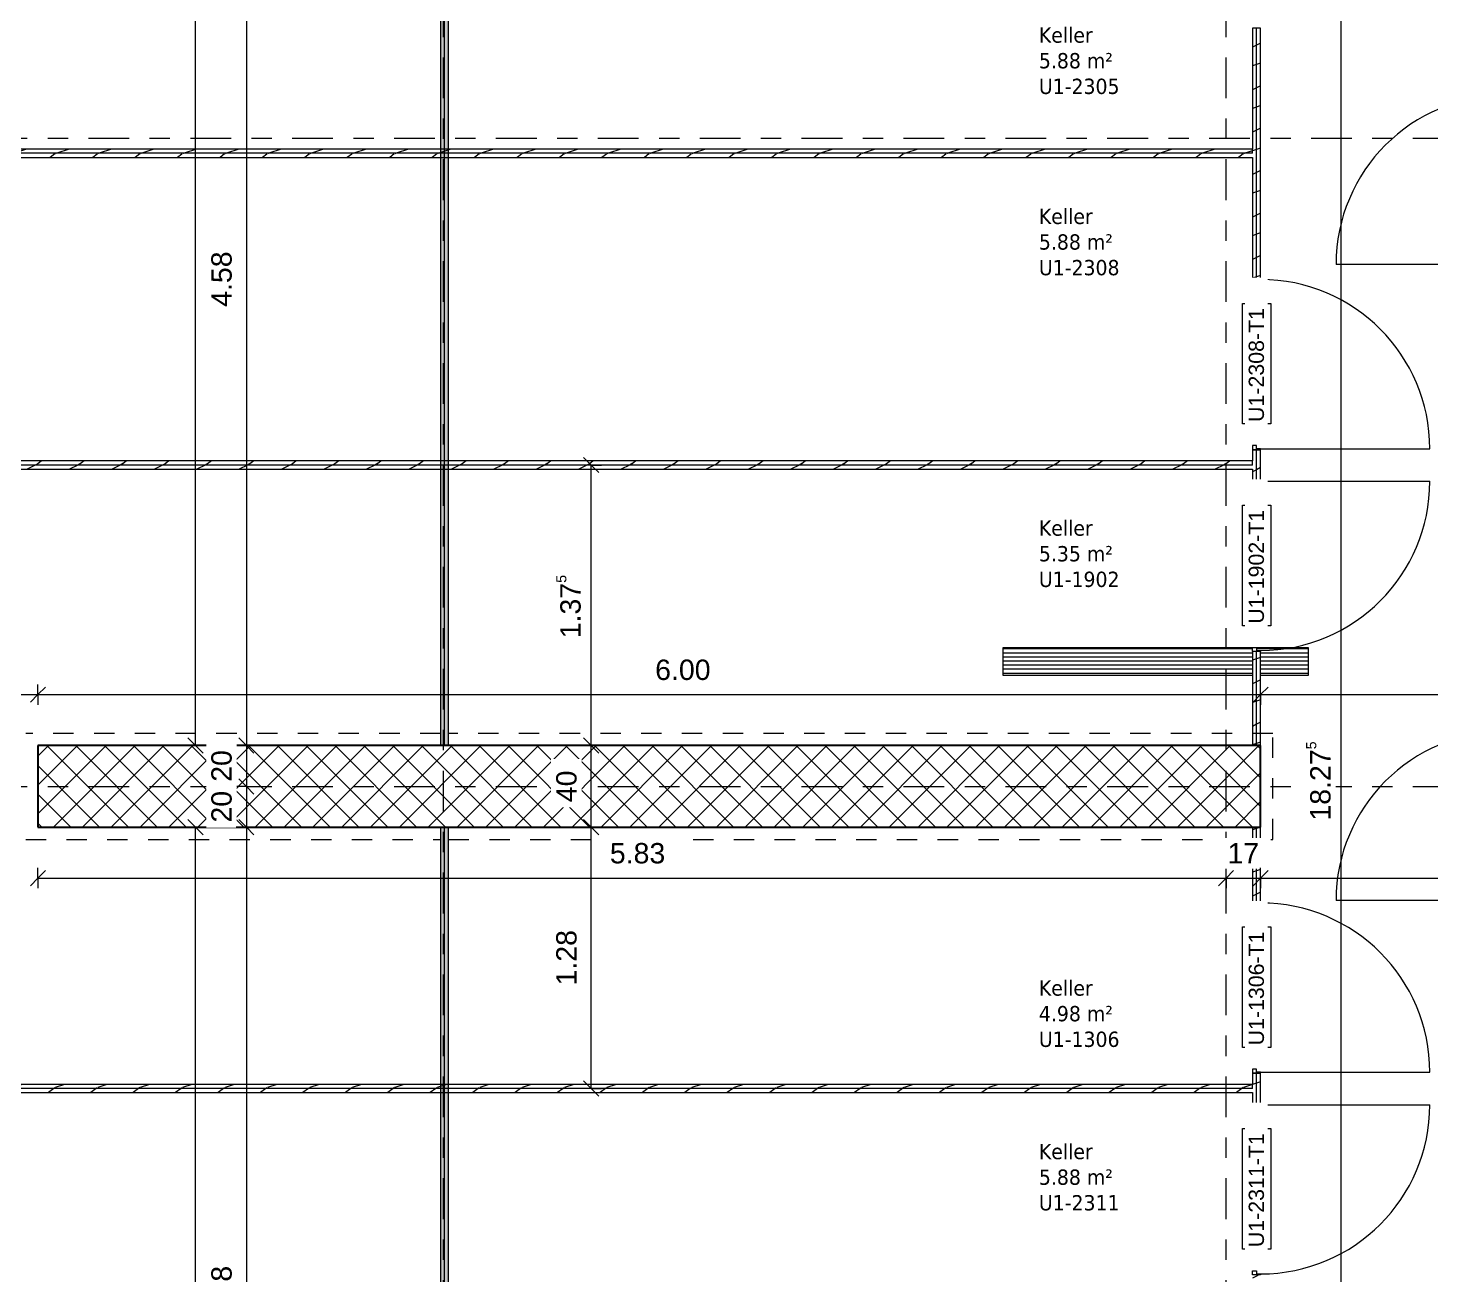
# Model space of a CAD drawing. Header units: metres. Extents: x -85.4 to -16.9, y -4 to 38.1.
# Drawn here: x -29.46 to -22.57, y 4.65 to 10.77 of the extents above; entities that cross this region are included whole.
import ezdxf

# ---------------------------------------------------------------- set-up
doc = ezdxf.new("R2010")
doc.units = ezdxf.units.M
doc.linetypes.add('_Rasterlinie_', pattern=[0.375, 0.2, -0.05, 0.075, -0.05])
doc.linetypes.add('Strichpunkt - Fein', pattern=[0.2, 0.1, -0.05, 0, -0.05])
for name, color, linetype, lineweight in [('A-____-____-DIMS', 7, 'Continuous', 5), ('A-____-____-DIMS-50', 7, 'Continuous', 5), ('A-AREA-____-IDEN', 7, 'Continuous', 5), ('A-DOOR-____-IDEN', 7, 'Continuous', 5), ('A-DOOR-____-OTLN', 7, 'Continuous', 9), ('A-DOOR-FRAM-MCUT', 7, 'Continuous', 9), ('A-DOOR-OPNG-OTLN', 7, 'Continuous', 9), ('A-FLOR-____-OVHD', 7, 'Strichpunkt - Fein', 9), ('A-WALL-____-MCUT', 7, 'Continuous', 35), ('A-WALL-____-PATT', 7, 'Continuous', 35), ('A-WALL-FNSH-MCUT', 7, 'Continuous', 35), ('M-EQPM-____-OTLN', 7, 'Continuous', 9), ('S-GRID-____-OTLN', 7, 'Continuous', 5)]:
    doc.layers.add(name, color=color, linetype=linetype, lineweight=lineweight)
doc.styles.add('Arial_1', font='arial.ttf', dxfattribs={"height": 0.075})
doc.styles.add('Arial_2', font='arial.ttf', dxfattribs={"height": 0.1})
doc.styles.add('Verdana_2', font='verdana.ttf', dxfattribs={"width": 0.9, "height": 0.075})
doc.dimstyles.new('SUB_Rohbau_fein', dxfattribs={"dimscale": 0.3048, "dimtxt": 0.102026, "dimasz": 0.246063, "dimexe": 0.164042, "dimexo": 0.0625, "dimgap": 0.123031, "dimtad": 1, "dimrnd": 0.005, "dimzin": 0, "dimdsep": 46, "dimtxsty": 'Arial_2', "dimblk1": 'OBLIQUE', "dimblk2": 'OBLIQUE', "dimsah": 1, "dimcen": 0.09, "dimazin": 0, "dimtfac": 1, "dimtdec": 4, "dimtix": 1, "dimtmove": 0, "dimatfit": 3, "dimfxl": 0.164042, "dimfxlon": 1, "dimtvp": 1, "dimtfill": 1, "dimtolj": 1, "dimtzin": 0, "dimarcsym": 2})
doc.dimstyles.new('SUB_Rohbau_fein_1', dxfattribs={"dimscale": 0.3048, "dimtxt": 0.102026, "dimasz": 0.246063, "dimexe": 0.164042, "dimexo": 0.0625, "dimgap": 0.123031, "dimtad": 1, "dimrnd": 0.005, "dimzin": 0, "dimdsep": 46, "dimtxsty": 'Arial_2', "dimblk1": 'OBLIQUE', "dimblk2": 'OBLIQUE', "dimsah": 1, "dimcen": 0.09, "dimazin": 0, "dimtfac": 1, "dimtdec": 4, "dimtix": 1, "dimtmove": 2, "dimatfit": 3, "dimfxl": 0.164042, "dimfxlon": 1, "dimtvp": 1, "dimtfill": 1, "dimtolj": 1, "dimtzin": 0, "dimarcsym": 2})
doc.dimstyles.new('SUB_Rohbau_fein_2', dxfattribs={"dimscale": 0.3048, "dimtxt": 0.102026, "dimasz": 0.246063, "dimexe": 0.164042, "dimexo": 0.0625, "dimgap": 0.123031, "dimtad": 1, "dimdec": 1, "dimlfac": 100, "dimrnd": 0.5, "dimdsep": 46, "dimtxsty": 'Arial_2', "dimblk1": 'OBLIQUE', "dimblk2": 'OBLIQUE', "dimsah": 1, "dimcen": 0.09, "dimazin": 0, "dimtfac": 1, "dimtdec": 4, "dimtix": 1, "dimtmove": 0, "dimatfit": 3, "dimfxl": 0.164042, "dimfxlon": 1, "dimtvp": 1, "dimtfill": 1, "dimtolj": 1, "dimtzin": 0, "dimarcsym": 2})
pattern_1 = [(216.87, (-1.417, -0.46398), (0.624749256, 0.416501116), [0.10412, -0.93712]), (206.565, (-1.292, -0.52646), (-0.20825414, -0.2082493), [0.23283, -0.23283]), (198.435, (-1.292, -0.63058), (-0.41650024, -0.20824584), [0.13171, -0.52684])]

# ---------------------------------------------------------------- blocks, each defined once
blk = doc.blocks.new('TU DF 1 - Rahmenstock - stumpf einschlagend - 800x1900 Kellerabteil-41621819--01_UG_OK_FFB_AF_lo')
at = {"layer": 'A-DOOR-FRAM-MCUT', "color": 253, "true_color": 0x999999}
for p, q in [((-0.415, 0.02), (-0.42, 0.02)), ((-0.42, 0.02), (-0.42, -0.02)), ((-0.415, 0), (-0.415, 0.02)), ((-0.4, 0), (-0.415, 0)), ((-0.4, -0.02), (-0.4, 0)), ((0.415, 0), (0.4, 0)), ((0.4, 0), (0.4, -0.02)), ((0.42, 0.02), (0.415, 0.02)), ((0.415, 0.02), (0.415, 0)), ((0.42, -0.02), (0.42, 0.02)), ((-0.42, -0.02), (-0.4, -0.02)), ((0.4, -0.02), (0.42, -0.02))]:
    blk.add_line(p, q, dxfattribs=at)
at = {"layer": 'A-DOOR-OPNG-OTLN', "color": 253, "true_color": 0x999999}
blk.add_line((0.415, 0.02), (0.415, 0.85), dxfattribs=at)
blk.add_arc((0.415, 0.02), 0.83, 90, 180, dxfattribs=at)
blk = doc.blocks.new('TU DF 1 - Rahmenstock - stumpf einschlagend - 800x1900 Kellerabteil-41621821--01_UG_OK_FFB_AF_lo')
at = {"layer": 'A-DOOR-FRAM-MCUT', "color": 253, "true_color": 0x999999}
for p, q in [((-0.42, 0.02), (-0.4, 0.02)), ((-0.42, -0.02), (-0.42, 0.02)), ((-0.4, 0.02), (-0.4, 0)), ((0.4, 0.02), (0.42, 0.02)), ((0.4, 0), (0.4, 0.02)), ((0.42, 0.02), (0.42, -0.02)), ((-0.415, -0.02), (-0.42, -0.02)), ((-0.415, 0), (-0.415, -0.02)), ((-0.4, 0), (-0.415, 0)), ((0.415, 0), (0.4, 0)), ((0.415, -0.02), (0.415, 0)), ((0.42, -0.02), (0.415, -0.02))]:
    blk.add_line(p, q, dxfattribs=at)
at = {"layer": 'A-DOOR-OPNG-OTLN', "color": 253, "true_color": 0x999999}
blk.add_line((0.415, -0.02), (0.415, -0.85), dxfattribs=at)
blk.add_arc((0.415, -0.02), 0.83, 180, 270, dxfattribs=at)
blk = doc.blocks.new('HLS_Entwässerungsrinne_2 - Wolfa Flachrinne-43349600--01_UG_OK_FFB_AF_lo')
at = {"layer": 'M-EQPM-____-OTLN', "true_color": 0x787878}
h = blk.add_hatch(dxfattribs=at)
h.set_pattern_fill('FP_8', color=8, style=0, pattern_type=2)
h.set_pattern_definition([(180, (0.75, 0.0675), (-2e-18, -0.02), [])])
h.paths.add_polyline_path([(0.758, 0), (1.2252, 0), (1.2252, 0.135), (0, 0.135), (0, 0)])
h.paths.add_polyline_path([(1.2652, 0), (1.5, 0), (1.5, 0.135), (1.2452, 0.135), (1.2452, 0.1218), (1.2652, 0.1218), (1.2652, 0.1168)])
at = {"layer": 'M-EQPM-____-OTLN'}
for p, q in [((1.2252, 0.135), (0, 0.135)), ((0, 0.135), (0, 0)), ((1.5, 0.135), (1.2452, 0.135)), ((1.5, 0), (1.5, 0.135)), ((0, 0), (1.2252, 0)), ((1.2652, 0), (1.5, 0))]:
    blk.add_line(p, q, dxfattribs=at)
blk = doc.blocks.new('DIMBLOCK136--01_UG_OK_FFB_AF_lo')
at = {"layer": 'A-____-____-DIMS-50'}
for p, q in [((-28.3855, 11.8291), (-28.423, 11.8666)), ((-28.3855, 11.8291), (-28.4355, 11.8291)), ((-28.3855, 11.8291), (-28.3855, 7.2516)), ((-28.3855, 11.8291), (-28.348, 11.7916)), ((-28.3855, 11.8291), (-28.3355, 11.8291)), ((-28.3855, 7.2516), (-28.4355, 7.2516)), ((-28.3855, 7.2516), (-28.423, 7.2891)), ((-28.3855, 7.2516), (-28.348, 7.2141)), ((-28.3855, 7.2516), (-28.3355, 7.2516))]:
    blk.add_line(p, q, dxfattribs=at)
at = {"layer": 'A-____-____-DIMS-50', "color": 0, "insert": (-28.5575, 9.4046), "char_height": 0.1, "width": 0.325653, "attachment_point": 1, "rotation": 90, "line_spacing_factor": 0.941778, "style": 'Arial_2', "bg_fill": 3, "box_fill_scale": 1.25, "bg_fill_color": 256, "bg_fill_true_color": 13158600, "bg_fill_transparency": 0}
blk.add_mtext('4.58', dxfattribs=at)
blk = doc.blocks.new('_Oblique')
at = {"color": 0, "linetype": 'ByBlock', "lineweight": -2}
blk.add_line((-0.5, -0.5), (0.5, 0.5), dxfattribs=at)
blk = doc.blocks.new('DIMBLOCK137--01_UG_OK_FFB_AF_lo')
at = {"layer": 'A-____-____-DIMS-50'}
for p, q in [((-28.3855, 7.2516), (-28.4355, 7.2516)), ((-28.3855, 7.2516), (-28.423, 7.2891)), ((-28.3855, 7.2516), (-28.3855, 7.0516)), ((-28.3855, 7.2516), (-28.348, 7.2141)), ((-28.3855, 7.2516), (-28.3355, 7.2516)), ((-28.3855, 7.0516), (-28.4355, 7.0516)), ((-28.3855, 7.0516), (-28.423, 7.0891)), ((-28.3855, 7.0516), (-28.348, 7.0141)), ((-28.3855, 7.0516), (-28.3355, 7.0516))]:
    blk.add_line(p, q, dxfattribs=at)
at = {"layer": 'A-____-____-DIMS-50', "color": 0, "insert": (-28.5575, 7.074), "char_height": 0.1, "width": 0.186088, "attachment_point": 1, "rotation": 90, "line_spacing_factor": 0.941778, "style": 'Arial_2', "bg_fill": 3, "box_fill_scale": 1.25, "bg_fill_color": 256, "bg_fill_true_color": 13158600, "bg_fill_transparency": 0}
blk.add_mtext('20', dxfattribs=at)
blk = doc.blocks.new('DIMBLOCK138--01_UG_OK_FFB_AF_lo')
at = {"layer": 'A-____-____-DIMS-50'}
for p, q in [((-28.3855, 7.0516), (-28.4355, 7.0516)), ((-28.3855, 7.0516), (-28.423, 7.0891)), ((-28.3855, 7.0516), (-28.3855, 6.8516)), ((-28.3855, 7.0516), (-28.348, 7.0141)), ((-28.3855, 7.0516), (-28.3355, 7.0516)), ((-28.3855, 6.8516), (-28.423, 6.8891)), ((-28.3855, 6.8516), (-28.4355, 6.8516)), ((-28.3855, 6.8516), (-28.348, 6.8141)), ((-28.3855, 6.8516), (-28.3355, 6.8516))]:
    blk.add_line(p, q, dxfattribs=at)
at = {"layer": 'A-____-____-DIMS-50', "color": 0, "insert": (-28.5575, 6.874), "char_height": 0.1, "width": 0.186088, "attachment_point": 1, "rotation": 90, "line_spacing_factor": 0.941778, "style": 'Arial_2', "bg_fill": 3, "box_fill_scale": 1.25, "bg_fill_color": 256, "bg_fill_true_color": 13158600, "bg_fill_transparency": 0}
blk.add_mtext('20', dxfattribs=at)
blk = doc.blocks.new('DIMBLOCK139--01_UG_OK_FFB_AF_lo')
at = {"layer": 'A-____-____-DIMS-50'}
for p, q in [((-28.3855, 6.8516), (-28.423, 6.8891)), ((-28.3855, 6.8516), (-28.4355, 6.8516)), ((-28.3855, 6.8516), (-28.3855, 2.2741)), ((-28.3855, 6.8516), (-28.348, 6.8141)), ((-28.3855, 6.8516), (-28.3355, 6.8516)), ((-28.3855, 2.2741), (-28.4355, 2.2741)), ((-28.3855, 2.2741), (-28.423, 2.3116)), ((-28.3855, 2.2741), (-28.348, 2.2366)), ((-28.3855, 2.2741), (-28.3355, 2.2741))]:
    blk.add_line(p, q, dxfattribs=at)
at = {"layer": 'A-____-____-DIMS-50', "color": 0, "insert": (-28.5575, 4.4271), "char_height": 0.1, "width": 0.325653, "attachment_point": 1, "rotation": 90, "line_spacing_factor": 0.941778, "style": 'Arial_2', "bg_fill": 3, "box_fill_scale": 1.25, "bg_fill_color": 256, "bg_fill_true_color": 13158600, "bg_fill_transparency": 0}
blk.add_mtext('4.58', dxfattribs=at)
blk = doc.blocks.new('DIMBLOCK143--01_UG_OK_FFB_AF_lo')
at = {"layer": 'A-____-____-DIMS-50'}
for p, q in [((-23.013, 16.2216), (-23.0505, 16.2591)), ((-23.013, 16.2216), (-23.063, 16.2216)), ((-23.013, -2.0534), (-23.013, 16.2216)), ((-23.013, 16.2216), (-22.9755, 16.1841)), ((-23.013, 16.2216), (-22.963, 16.2216)), ((-23.013, -2.0534), (-23.063, -2.0534)), ((-23.013, -2.0534), (-23.0505, -2.0159)), ((-23.013, -2.0534), (-22.9755, -2.0909)), ((-23.013, -2.0534), (-22.963, -2.0534))]:
    blk.add_line(p, q, dxfattribs=at)
at = {"layer": 'A-____-____-DIMS-50', "color": 0, "insert": (-23.185, 6.8836), "char_height": 0.1, "width": 0.481134, "attachment_point": 1, "rotation": 90, "line_spacing_factor": 0.941778, "style": 'Arial_2', "bg_fill": 3, "box_fill_scale": 1.25, "bg_fill_color": 256, "bg_fill_true_color": 13158600, "bg_fill_transparency": 0}
blk.add_mtext('18.27\\A2\\H0.5x;\\S5^  ;\\H2x;', dxfattribs=at)
blk = doc.blocks.new('DIMBLOCK146--01_UG_OK_FFB_AF_lo')
at = {"layer": 'A-____-____-DIMS-50'}
for p, q in [((-28.6355, 6.8516), (-28.673, 6.8891)), ((-28.6355, 6.8516), (-28.6855, 6.8516)), ((-28.6355, -2.0534), (-28.6355, 6.8516)), ((-28.6355, 6.8516), (-28.598, 6.8141)), ((-28.6355, 6.8516), (-28.5855, 6.8516)), ((-28.6355, -2.0534), (-28.6855, -2.0534)), ((-28.6355, -2.0534), (-28.673, -2.0159)), ((-28.6355, -2.0534), (-28.598, -2.0909)), ((-28.6355, -2.0534), (-28.5855, -2.0534))]:
    blk.add_line(p, q, dxfattribs=at)
at = {"layer": 'A-____-____-DIMS-50', "color": 0, "insert": (-28.8068, 2.108), "char_height": 0.1, "width": 0.388091, "attachment_point": 1, "rotation": 90, "line_spacing_factor": 0.941778, "style": 'Arial_2', "bg_fill": 3, "box_fill_scale": 1.25, "bg_fill_color": 256, "bg_fill_true_color": 13158600, "bg_fill_transparency": 0}
blk.add_mtext('8.90\\A2\\H0.5x;\\S5^  ;\\H2x;', dxfattribs=at)
blk = doc.blocks.new('DIMBLOCK147--01_UG_OK_FFB_AF_lo')
at = {"layer": 'A-____-____-DIMS-50'}
for p, q in [((-28.6355, 16.2216), (-28.673, 16.2591)), ((-28.6355, 16.2216), (-28.6855, 16.2216)), ((-28.6355, 7.2516), (-28.6355, 16.2216)), ((-28.6355, 16.2216), (-28.598, 16.1841)), ((-28.6355, 16.2216), (-28.5855, 16.2216)), ((-28.6355, 7.2516), (-28.6855, 7.2516)), ((-28.6355, 7.2516), (-28.673, 7.2891)), ((-28.6355, 7.2516), (-28.598, 7.2141)), ((-28.6355, 7.2516), (-28.5855, 7.2516))]:
    blk.add_line(p, q, dxfattribs=at)
at = {"layer": 'A-____-____-DIMS-50', "color": 0, "insert": (-28.8075, 11.7746), "char_height": 0.1, "width": 0.325653, "attachment_point": 1, "rotation": 90, "line_spacing_factor": 0.941778, "style": 'Arial_2', "bg_fill": 3, "box_fill_scale": 1.25, "bg_fill_color": 256, "bg_fill_true_color": 13158600, "bg_fill_transparency": 0}
blk.add_mtext('8.97', dxfattribs=at)
blk = doc.blocks.new('DIMBLOCK155--01_UG_OK_FFB_AF_lo')
at = {"layer": 'A-____-____-DIMS-50'}
for p, q in [((-32.408, 7.5016), (-32.408, 7.5516)), ((-32.408, 7.5016), (-32.3705, 7.5391)), ((-29.408, 7.5016), (-29.408, 7.5516)), ((-29.408, 7.5016), (-29.3705, 7.5391)), ((-32.408, 7.5016), (-32.4455, 7.4641)), ((-32.408, 7.5016), (-29.408, 7.5016)), ((-32.408, 7.5016), (-32.408, 7.4516)), ((-29.408, 7.5016), (-29.4455, 7.4641)), ((-29.408, 7.5016), (-29.408, 7.4516))]:
    blk.add_line(p, q, dxfattribs=at)
at = {"layer": 'A-____-____-DIMS-50', "color": 0, "insert": (-31.0437, 7.6736), "char_height": 0.1, "width": 0.325653, "attachment_point": 1, "line_spacing_factor": 0.941778, "style": 'Arial_2', "bg_fill": 3, "box_fill_scale": 1.25, "bg_fill_color": 256, "bg_fill_true_color": 13158600, "bg_fill_transparency": 0}
blk.add_mtext('3.00', dxfattribs=at)
blk = doc.blocks.new('DIMBLOCK156--01_UG_OK_FFB_AF_lo')
at = {"layer": 'A-____-____-DIMS-50'}
for p, q in [((-29.408, 7.5016), (-29.408, 7.5516)), ((-29.408, 7.5016), (-29.3705, 7.5391)), ((-23.408, 7.5016), (-23.408, 7.5516)), ((-23.408, 7.5016), (-23.3705, 7.5391)), ((-29.408, 7.5016), (-29.4455, 7.4641)), ((-29.408, 7.5016), (-23.408, 7.5016)), ((-29.408, 7.5016), (-29.408, 7.4516)), ((-23.408, 7.5016), (-23.4455, 7.4641)), ((-23.408, 7.5016), (-23.408, 7.4516))]:
    blk.add_line(p, q, dxfattribs=at)
at = {"layer": 'A-____-____-DIMS-50', "color": 0, "insert": (-26.3793, 7.6736), "char_height": 0.1, "width": 0.325653, "attachment_point": 1, "line_spacing_factor": 0.941778, "style": 'Arial_2', "bg_fill": 3, "box_fill_scale": 1.25, "bg_fill_color": 256, "bg_fill_true_color": 13158600, "bg_fill_transparency": 0}
blk.add_mtext('6.00', dxfattribs=at)
blk = doc.blocks.new('DIMBLOCK157--01_UG_OK_FFB_AF_lo')
at = {"layer": 'A-____-____-DIMS-50'}
for p, q in [((-23.408, 7.5016), (-23.408, 7.5516)), ((-23.408, 7.5016), (-23.3705, 7.5391)), ((-19.938, 7.5016), (-19.938, 7.5516)), ((-19.938, 7.5016), (-19.9005, 7.5391)), ((-23.408, 7.5016), (-23.4455, 7.4641)), ((-23.408, 7.5016), (-19.938, 7.5016)), ((-23.408, 7.5016), (-23.408, 7.4516)), ((-19.938, 7.5016), (-19.9755, 7.4641)), ((-19.938, 7.5016), (-19.938, 7.4516))]:
    blk.add_line(p, q, dxfattribs=at)
at = {"layer": 'A-____-____-DIMS-50', "color": 0, "insert": (-21.8087, 7.6736), "char_height": 0.1, "width": 0.325653, "attachment_point": 1, "line_spacing_factor": 0.941778, "style": 'Arial_2', "bg_fill": 3, "box_fill_scale": 1.25, "bg_fill_color": 256, "bg_fill_true_color": 13158600, "bg_fill_transparency": 0}
blk.add_mtext('3.47', dxfattribs=at)
blk = doc.blocks.new('DIMBLOCK500--01_UG_OK_FFB_AF_lo')
at = {"layer": 'A-____-____-DIMS-50'}
for p, q in [((-26.693, 6.8516), (-26.7305, 6.8891)), ((-26.693, 6.8516), (-26.743, 6.8516)), ((-26.693, 5.5693), (-26.693, 6.8516)), ((-26.693, 6.8516), (-26.6555, 6.8141)), ((-26.693, 6.8516), (-26.643, 6.8516)), ((-26.693, 5.5693), (-26.7305, 5.6068)), ((-26.693, 5.5693), (-26.743, 5.5693)), ((-26.693, 5.5693), (-26.6555, 5.5318)), ((-26.693, 5.5693), (-26.643, 5.5693))]:
    blk.add_line(p, q, dxfattribs=at)
at = {"layer": 'A-____-____-DIMS-50', "color": 0, "insert": (-26.865, 6.0747), "char_height": 0.1, "width": 0.325653, "attachment_point": 1, "rotation": 90, "line_spacing_factor": 0.941778, "style": 'Arial_2', "bg_fill": 3, "box_fill_scale": 1.25, "bg_fill_color": 256, "bg_fill_true_color": 13158600, "bg_fill_transparency": 0}
blk.add_mtext('1.28', dxfattribs=at)
blk = doc.blocks.new('DIMBLOCK501--01_UG_OK_FFB_AF_lo')
at = {"layer": 'A-____-____-DIMS-50'}
for p, q in [((-26.693, 7.2516), (-26.743, 7.2516)), ((-26.693, 7.2516), (-26.7305, 7.2891)), ((-26.693, 6.8516), (-26.693, 7.2516)), ((-26.693, 7.2516), (-26.6555, 7.2141)), ((-26.693, 7.2516), (-26.643, 7.2516)), ((-26.693, 6.8516), (-26.7305, 6.8891)), ((-26.693, 6.8516), (-26.743, 6.8516)), ((-26.693, 6.8516), (-26.6555, 6.8141)), ((-26.693, 6.8516), (-26.643, 6.8516))]:
    blk.add_line(p, q, dxfattribs=at)
at = {"layer": 'A-____-____-DIMS-50', "color": 0, "insert": (-26.865, 6.974), "char_height": 0.1, "width": 0.186088, "attachment_point": 1, "rotation": 90, "line_spacing_factor": 0.941778, "style": 'Arial_2', "bg_fill": 3, "box_fill_scale": 1.25, "bg_fill_color": 256, "bg_fill_true_color": 13158600, "bg_fill_transparency": 0}
blk.add_mtext('40', dxfattribs=at)
blk = doc.blocks.new('DIMBLOCK502--01_UG_OK_FFB_AF_lo')
at = {"layer": 'A-____-____-DIMS-50'}
for p, q in [((-26.693, 8.6284), (-26.743, 8.6284)), ((-26.693, 8.6284), (-26.7305, 8.6659)), ((-26.693, 7.2516), (-26.693, 8.6284)), ((-26.693, 8.6284), (-26.6555, 8.5909)), ((-26.693, 8.6284), (-26.643, 8.6284)), ((-26.693, 7.2516), (-26.743, 7.2516)), ((-26.693, 7.2516), (-26.7305, 7.2891)), ((-26.693, 7.2516), (-26.6555, 7.2141)), ((-26.693, 7.2516), (-26.643, 7.2516))]:
    blk.add_line(p, q, dxfattribs=at)
at = {"layer": 'A-____-____-DIMS-50', "color": 0, "insert": (-26.865, 7.7783), "char_height": 0.1, "width": 0.388091, "attachment_point": 1, "rotation": 90, "line_spacing_factor": 0.941778, "style": 'Arial_2', "bg_fill": 3, "box_fill_scale": 1.25, "bg_fill_color": 256, "bg_fill_true_color": 13158600, "bg_fill_transparency": 0}
blk.add_mtext('1.37\\A2\\H0.5x;\\S5^  ;\\H2x;', dxfattribs=at)
blk = doc.blocks.new('DIMBLOCK519--01_UG_OK_FFB_AF_lo')
at = {"layer": 'A-____-____-DIMS-50'}
for p, q in [((-23.428, 4.5566), (-23.4655, 4.5191)), ((-23.428, 4.5566), (-23.428, 4.6066)), ((-23.428, 4.5566), (-23.3905, 4.5941)), ((-23.428, 4.5566), (-19.938, 4.5566)), ((-23.428, 4.5566), (-23.428, 4.5066)), ((-19.938, 4.5566), (-19.9755, 4.5191)), ((-19.938, 4.5566), (-19.938, 4.6066)), ((-19.938, 4.5566), (-19.9005, 4.5941)), ((-19.938, 4.5566), (-19.938, 4.5066))]:
    blk.add_line(p, q, dxfattribs=at)
at = {"layer": 'A-____-____-DIMS-50', "color": 0, "insert": (-21.8187, 4.7286), "char_height": 0.1, "width": 0.325653, "attachment_point": 1, "line_spacing_factor": 0.941778, "style": 'Arial_2', "bg_fill": 3, "box_fill_scale": 1.25, "bg_fill_color": 256, "bg_fill_true_color": 13158600, "bg_fill_transparency": 0}
blk.add_mtext('3.49', dxfattribs=at)
blk = doc.blocks.new('DIMBLOCK567--01_UG_OK_FFB_AF_lo')
at = {"layer": 'A-____-____-DIMS-50'}
for p, q in [((-29.408, 6.6016), (-29.408, 6.6516)), ((-29.408, 6.6016), (-29.3705, 6.6391)), ((-23.578, 6.6016), (-23.578, 6.6516)), ((-23.578, 6.6016), (-23.5405, 6.6391)), ((-29.408, 6.6016), (-29.4455, 6.5641)), ((-29.408, 6.6016), (-23.578, 6.6016)), ((-29.408, 6.6016), (-29.408, 6.5516)), ((-23.578, 6.6016), (-23.6155, 6.5641)), ((-23.578, 6.6016), (-23.578, 6.5516))]:
    blk.add_line(p, q, dxfattribs=at)
at = {"layer": 'A-____-____-DIMS-50', "color": 0, "insert": (-26.6016, 6.7736), "char_height": 0.1, "width": 0.325653, "attachment_point": 1, "line_spacing_factor": 0.941778, "style": 'Arial_2', "bg_fill": 3, "box_fill_scale": 1.25, "bg_fill_color": 256, "bg_fill_true_color": 13158600, "bg_fill_transparency": 0}
blk.add_mtext('5.83', dxfattribs=at)
blk = doc.blocks.new('DIMBLOCK568--01_UG_OK_FFB_AF_lo')
at = {"layer": 'A-____-____-DIMS-50'}
for p, q in [((-23.578, 6.6016), (-23.578, 6.6516)), ((-23.578, 6.6016), (-23.5405, 6.6391)), ((-23.408, 6.6016), (-23.408, 6.6516)), ((-23.408, 6.6016), (-23.3705, 6.6391)), ((-23.578, 6.6016), (-23.6155, 6.5641)), ((-23.578, 6.6016), (-23.408, 6.6016)), ((-23.578, 6.6016), (-23.578, 6.5516)), ((-23.408, 6.6016), (-23.4455, 6.5641)), ((-23.408, 6.6016), (-23.408, 6.5516))]:
    blk.add_line(p, q, dxfattribs=at)
at = {"layer": 'A-____-____-DIMS-50', "color": 0, "insert": (-23.5706, 6.7736), "char_height": 0.1, "width": 0.186088, "attachment_point": 1, "line_spacing_factor": 0.941778, "style": 'Arial_2', "bg_fill": 3, "box_fill_scale": 1.25, "bg_fill_color": 256, "bg_fill_true_color": 13158600, "bg_fill_transparency": 0}
blk.add_mtext('17', dxfattribs=at)
blk = doc.blocks.new('DIMBLOCK569--01_UG_OK_FFB_AF_lo')
at = {"layer": 'A-____-____-DIMS-50'}
for p, q in [((-23.408, 6.6016), (-23.408, 6.6516)), ((-23.408, 6.6016), (-23.3705, 6.6391)), ((-19.938, 6.6016), (-19.938, 6.6516)), ((-19.938, 6.6016), (-19.9005, 6.6391)), ((-23.408, 6.6016), (-23.4455, 6.5641)), ((-23.408, 6.6016), (-19.938, 6.6016)), ((-23.408, 6.6016), (-23.408, 6.5516)), ((-19.938, 6.6016), (-19.9755, 6.5641)), ((-19.938, 6.6016), (-19.938, 6.5516))]:
    blk.add_line(p, q, dxfattribs=at)
at = {"layer": 'A-____-____-DIMS-50', "color": 0, "insert": (-21.8087, 6.7736), "char_height": 0.1, "width": 0.325653, "attachment_point": 1, "line_spacing_factor": 0.941778, "style": 'Arial_2', "bg_fill": 3, "box_fill_scale": 1.25, "bg_fill_color": 256, "bg_fill_true_color": 13158600, "bg_fill_transparency": 0}
blk.add_mtext('3.47', dxfattribs=at)

msp = doc.modelspace()

# ---------------------------------------------------------------- hatches: boundary and pattern name
at = {"layer": 'A-WALL-____-PATT', "lineweight": 9, "true_color": 0xc3b7ad}
h = msp.add_hatch(dxfattribs=at)
h.set_pattern_fill('FP_4', color=9, style=0, pattern_type=2)
h.set_pattern_definition(pattern_1)
h.paths.add_polyline_path([(-23.428, 7.2516), (-23.408, 7.2516), (-23.408, 7.7134), (-23.428, 7.7134)])
h.paths.add_polyline_path([(-23.408, 8.5534), (-23.408, 8.7034), (-23.428, 8.7034), (-23.428, 8.5534)])
h.paths.add_polyline_path([(-23.428, 9.5434), (-23.408, 9.5434), (-23.408, 10.7725), (-23.428, 10.7725), (-23.428, 9.5514)])
h.paths.add_polyline_path([(-23.408, 11.6125), (-23.408, 11.7625), (-23.428, 11.7625), (-23.428, 11.6125)])
h.paths.add_polyline_path([(-23.428, 12.6025), (-23.408, 12.6025), (-23.408, 13.8316), (-23.428, 13.8316)])
h.paths.add_polyline_path([(-23.408, 14.6716), (-23.408, 14.7516), (-23.428, 14.7516), (-23.428, 14.6716)])
h = msp.add_hatch(dxfattribs=at)
h.set_pattern_fill('FP_4', color=9, style=0, pattern_type=2)
h.set_pattern_definition(pattern_1)
h.paths.add_polyline_path([(-27.413, -2.0534), (-27.413, 6.8516), (-27.433, 6.8516), (-27.433, -2.0534)])
h.paths.add_polyline_path([(-27.433, 7.2516), (-27.413, 7.2516), (-27.413, 14.7316), (-27.433, 14.7316), (-27.433, 12.1327)])
h = msp.add_hatch(dxfattribs=at)
h.set_pattern_fill('FP_4', color=9, style=0, pattern_type=2)
h.set_pattern_definition(pattern_1)
h.paths.add_polyline_path([(-27.393, -2.0534), (-27.393, 6.8516), (-27.413, 6.8516), (-27.413, -2.0534)])
h.paths.add_polyline_path([(-27.393, 7.2516), (-27.393, 14.7316), (-27.413, 14.7316), (-27.413, 7.2516)])
h = msp.add_hatch(dxfattribs=at)
h.set_pattern_fill('FP_4', color=9, style=0, pattern_type=2)
h.set_pattern_definition(pattern_1)
h.paths.add_polyline_path([(-23.428, 7.2516), (-23.428, 7.7134), (-23.448, 7.7134), (-23.448, 7.2516)])
h.paths.add_polyline_path([(-23.448, 8.5534), (-23.428, 8.5534), (-23.428, 8.7034), (-23.448, 8.7034), (-23.448, 8.6084)])
h.paths.add_polyline_path([(-23.428, 9.5434), (-23.428, 10.7725), (-23.448, 10.7725), (-23.448, 9.5434)])
h.paths.add_polyline_path([(-23.448, 11.6125), (-23.428, 11.6125), (-23.428, 11.7625), (-23.448, 11.7625), (-23.448, 11.6675)])
h.paths.add_polyline_path([(-23.448, 12.6025), (-23.428, 12.6025), (-23.428, 13.8316), (-23.448, 13.8316), (-23.448, 13.197)])
h.paths.add_polyline_path([(-23.448, 14.6716), (-23.428, 14.6716), (-23.428, 14.7316), (-23.448, 14.7316), (-23.448, 14.714)])
h = msp.add_hatch(dxfattribs=at)
h.set_pattern_fill('FP_4', color=9, style=0, pattern_type=2)
h.set_pattern_definition(pattern_1)
h.paths.add_polyline_path([(-23.448, 10.1579), (-23.448, 10.1779), (-30.923, 10.1779), (-30.923, 10.1579), (-26.9972, 10.1579)])
h = msp.add_hatch(dxfattribs=at)
h.set_pattern_fill('FP_4', color=9, style=0, pattern_type=2)
h.set_pattern_definition(pattern_1)
h.paths.add_polyline_path([(-30.923, 10.1379), (-23.448, 10.1379), (-23.448, 10.1579), (-30.923, 10.1579)])
h = msp.add_hatch(dxfattribs=at)
h.set_pattern_fill('FP_4', color=9, style=0, pattern_type=2)
h.set_pattern_definition(pattern_1)
h.paths.add_polyline_path([(-31.168, 8.6284), (-23.448, 8.6284), (-23.448, 8.6484), (-31.168, 8.6484)])
h = msp.add_hatch(dxfattribs=at)
h.set_pattern_fill('FP_4', color=9, style=0, pattern_type=2)
h.set_pattern_definition(pattern_1)
h.paths.add_polyline_path([(-23.448, 8.6084), (-23.448, 8.6284), (-31.168, 8.6284), (-31.168, 8.6084), (-26.9972, 8.6084)])
at = {"layer": 'A-WALL-____-PATT', "lineweight": 9}
h = msp.add_hatch(dxfattribs=at)
h.set_pattern_fill('FP_1', color=256, style=0, pattern_type=2)
h.set_pattern_definition([(45, (-1.5, -0.67223), (-0.07071068, 0.07071068), []), (135, (-1.5, -0.67223), (-0.07071068, -0.07071068), [])])
h.paths.add_polyline_path([(-23.408, 6.8516), (-23.408, 7.2516), (-29.408, 7.2516), (-29.408, 6.8516), (-26.9972, 6.8516)])
at = {"layer": 'A-WALL-____-PATT', "lineweight": 9, "true_color": 0xc3b7ad}
h = msp.add_hatch(dxfattribs=at)
h.set_pattern_fill('FP_4', color=9, style=0, pattern_type=2)
h.set_pattern_definition(pattern_1)
h.paths.add_polyline_path([(-23.428, -2.0534), (-23.428, -2.0034), (-23.448, -2.0034), (-23.448, -2.0534)])
h.paths.add_polyline_path([(-23.428, -1.1634), (-23.428, -0.4739), (-23.448, -0.4739), (-23.448, -1.1634)])
h.paths.add_polyline_path([(-23.448, 0.3661), (-23.428, 0.3661), (-23.428, 1.5952), (-23.448, 1.5952), (-23.448, 0.9606)])
h.paths.add_polyline_path([(-23.428, 2.4352), (-23.428, 2.5852), (-23.448, 2.5852), (-23.448, 2.4352)])
h.paths.add_polyline_path([(-23.448, 3.4252), (-23.428, 3.4252), (-23.428, 4.6543), (-23.448, 4.6543), (-23.448, 4.0197)])
h.paths.add_polyline_path([(-23.448, 5.4943), (-23.428, 5.4943), (-23.428, 5.6443), (-23.448, 5.6443), (-23.448, 5.5493)])
h.paths.add_polyline_path([(-23.428, 6.4843), (-23.428, 6.8516), (-23.448, 6.8516), (-23.448, 6.4843)])
h = msp.add_hatch(dxfattribs=at)
h.set_pattern_fill('FP_4', color=9, style=0, pattern_type=2)
h.set_pattern_definition(pattern_1)
h.paths.add_polyline_path([(-23.408, -2.0534), (-23.408, -2.0034), (-23.428, -2.0034), (-23.428, -2.0534)])
h.paths.add_polyline_path([(-23.428, -1.1634), (-23.408, -1.1634), (-23.408, -0.4739), (-23.428, -0.4739), (-23.428, -0.7739)])
h.paths.add_polyline_path([(-23.408, 0.3661), (-23.408, 1.5952), (-23.428, 1.5952), (-23.428, 0.3661)])
h.paths.add_polyline_path([(-23.428, 2.4352), (-23.408, 2.4352), (-23.408, 2.5852), (-23.428, 2.5852)])
h.paths.add_polyline_path([(-23.428, 3.4252), (-23.408, 3.4252), (-23.408, 4.6543), (-23.428, 4.6543), (-23.428, 4.3887)])
h.paths.add_polyline_path([(-23.428, 5.4943), (-23.408, 5.4943), (-23.408, 5.6443), (-23.428, 5.6443)])
h.paths.add_polyline_path([(-23.408, 6.4843), (-23.408, 6.8516), (-23.428, 6.8516), (-23.428, 6.4843)])
h = msp.add_hatch(dxfattribs=at)
h.set_pattern_fill('FP_4', color=9, style=0, pattern_type=2)
h.set_pattern_definition(pattern_1)
h.paths.add_polyline_path([(-23.448, 5.5693), (-23.448, 5.5893), (-31.168, 5.5893), (-31.168, 5.5693), (-26.9972, 5.5693)])
h = msp.add_hatch(dxfattribs=at)
h.set_pattern_fill('FP_4', color=9, style=0, pattern_type=2)
h.set_pattern_definition(pattern_1)
h.paths.add_polyline_path([(-26.9972, 5.5493), (-23.448, 5.5493), (-23.448, 5.5693), (-31.168, 5.5693), (-31.168, 5.5493), (-31.1565, 5.5493)])

# ---------------------------------------------------------------- linework, layer by layer
at = {"layer": 'A-DOOR-____-IDEN', "flags": 128}
for points in [[(-23.3586, 9.4217), (-23.3586, 8.8297), (-23.4976, 8.8297), (-23.4976, 9.4217)], [(-23.3586, 8.4317), (-23.3586, 7.8397), (-23.4976, 7.8397), (-23.4976, 8.4317)], [(-23.3586, 6.3626), (-23.3586, 5.7706), (-23.4976, 5.7706), (-23.4976, 6.3626)]]:
    msp.add_lwpolyline(points, close=True, dxfattribs=at)
at = {"layer": 'A-FLOR-____-OVHD'}
for p, q in [((-27.433, 7.3116), (-29.468, 7.3116)), ((-23.348, 7.3116), (-27.393, 7.3116)), ((-23.348, 6.7916), (-23.348, 7.3116)), ((-29.468, 6.7916), (-27.433, 6.7916)), ((-27.393, 6.7916), (-23.348, 6.7916))]:
    msp.add_line(p, q, dxfattribs=at)
at = {"layer": 'A-WALL-____-MCUT', "color": 253, "lineweight": 9, "true_color": 0x999999}
for p, q in [((-27.413, 7.2516), (-27.413, 14.7316)), ((-23.428, 9.5434), (-23.428, 10.7725)), ((-23.448, 10.1579), (-30.923, 10.1579)), ((-23.448, 10.1579), (-23.448, 10.1779)), ((-23.428, 8.5534), (-23.428, 8.7034)), ((-23.448, 8.6284), (-31.168, 8.6284)), ((-23.448, 8.6284), (-23.448, 8.6484)), ((-23.428, 7.2516), (-23.428, 7.7134)), ((-27.413, -2.0534), (-27.413, 6.8516)), ((-23.428, 6.4843), (-23.428, 6.8516)), ((-23.448, 5.5693), (-23.448, 5.5893)), ((-23.428, 5.4943), (-23.428, 5.6443)), ((-23.448, 5.5693), (-31.168, 5.5693))]:
    msp.add_line(p, q, dxfattribs=at)
at = {"layer": 'A-WALL-____-MCUT'}
for p, q in [((-23.408, 7.2516), (-29.408, 7.2516)), ((-29.408, 7.2516), (-29.408, 6.8516)), ((-23.408, 6.8516), (-23.408, 7.2516)), ((-29.408, 6.8516), (-23.408, 6.8516))]:
    msp.add_line(p, q, dxfattribs=at)
at = {"layer": 'A-WALL-FNSH-MCUT', "color": 253, "lineweight": 9, "true_color": 0x999999}
for p, q in [((-27.433, 14.7316), (-27.433, 7.2516)), ((-27.393, 7.2516), (-27.393, 14.7316)), ((-23.448, 10.7725), (-23.448, 10.1779)), ((-23.408, 10.7725), (-23.448, 10.7725)), ((-23.408, 9.5434), (-23.408, 10.7725)), ((-23.448, 10.1779), (-30.923, 10.1779)), ((-30.923, 10.1379), (-23.448, 10.1379)), ((-23.448, 10.1379), (-23.448, 9.5434)), ((-23.448, 9.5434), (-23.408, 9.5434)), ((-23.448, 8.7034), (-23.448, 8.6484)), ((-23.408, 8.7034), (-23.448, 8.7034)), ((-23.408, 8.5534), (-23.408, 8.7034)), ((-23.448, 8.6484), (-31.168, 8.6484)), ((-31.168, 8.6084), (-23.448, 8.6084)), ((-23.448, 8.6084), (-23.448, 8.5534)), ((-23.448, 8.5534), (-23.408, 8.5534)), ((-23.448, 7.7134), (-23.448, 7.2516)), ((-23.408, 7.7134), (-23.448, 7.7134)), ((-23.408, 7.2516), (-23.408, 7.7134)), ((-27.433, 6.8516), (-27.433, -2.0534)), ((-27.393, -2.0534), (-27.393, 6.8516)), ((-23.448, 6.8516), (-23.448, 6.4843)), ((-23.408, 6.4843), (-23.408, 6.8516)), ((-23.448, 6.4843), (-23.408, 6.4843)), ((-23.448, 5.5893), (-31.168, 5.5893)), ((-23.448, 5.6443), (-23.448, 5.5893)), ((-23.408, 5.6443), (-23.448, 5.6443)), ((-23.408, 5.4943), (-23.408, 5.6443)), ((-31.168, 5.5493), (-23.448, 5.5493)), ((-23.448, 5.5493), (-23.448, 5.4943)), ((-23.448, 5.4943), (-23.408, 5.4943))]:
    msp.add_line(p, q, dxfattribs=at)
at = {"layer": 'S-GRID-____-OTLN', "color": 8, "linetype": '_Rasterlinie_', "true_color": 0x808080}
for p, q in [((-27.418, -3.5715), (-27.418, 26.6349)), ((-23.578, -3.5715), (-23.578, 26.6349)), ((-34.6604, 10.2316), (-17.3994, 10.2316)), ((-34.6604, 7.0516), (-17.3994, 7.0516))]:
    msp.add_line(p, q, dxfattribs=at)

# ---------------------------------------------------------------- block references
at = {"layer": 'A-DOOR-____-OTLN', "color": 253, "true_color": 0x999999}
for name, p, rotation in [('TU DF 1 - Rahmenstock - stumpf einschlagend - 800x1900 Kellerabteil-41621821--01_UG_OK_FFB_AF_lo', (-22.188, 10.027), 270.0000000000001), ('TU DF 1 - Rahmenstock - stumpf einschlagend - 800x1900 Kellerabteil-41621819--01_UG_OK_FFB_AF_lo', (-23.428, 9.1234), 270.0000000000001), ('TU DF 1 - Rahmenstock - stumpf einschlagend - 800x1900 Kellerabteil-41621821--01_UG_OK_FFB_AF_lo', (-23.428, 8.1334), 90.0000000000001), ('TU DF 1 - Rahmenstock - stumpf einschlagend - 800x1900 Kellerabteil-41621821--01_UG_OK_FFB_AF_lo', (-22.188, 6.9061), 270.0000000000001), ('TU DF 1 - Rahmenstock - stumpf einschlagend - 800x1900 Kellerabteil-41621819--01_UG_OK_FFB_AF_lo', (-23.428, 6.0643), 270.0000000000001), ('TU DF 1 - Rahmenstock - stumpf einschlagend - 800x1900 Kellerabteil-41621821--01_UG_OK_FFB_AF_lo', (-23.428, 5.0743), 90.00000000000007)]:
    msp.add_blockref(name, p, dxfattribs=dict(at, rotation=rotation))
at = {"layer": 'M-EQPM-____-OTLN'}
msp.add_blockref('HLS_Entwässerungsrinne_2 - Wolfa Flachrinne-43349600--01_UG_OK_FFB_AF_lo', (-24.6733, 7.5966), dxfattribs=at)

# ---------------------------------------------------------------- texts
at = {"layer": 'A-AREA-____-IDEN', "color": 8, "true_color": 0x808080, "char_height": 0.075, "attachment_point": 1, "style": 'Verdana_2'}
for s, insert, width in [('Keller', (-24.4963, 10.7755), 0.331899), ('5.88 m²', (-24.4963, 10.6498), 0.472595), ('U1-2305', (-24.4963, 10.5241), 0.497848), ('Keller', (-24.4963, 9.886), 0.331899), ('5.88 m²', (-24.4963, 9.7603), 0.472595), ('U1-2308', (-24.4963, 9.6346), 0.497848), ('Keller', (-24.4963, 8.3564), 0.331899), ('5.35 m²', (-24.4963, 8.2307), 0.472595), ('U1-1902', (-24.4963, 8.1051), 0.497848), ('Keller', (-24.4963, 6.0996), 0.331899), ('4.98 m²', (-24.4963, 5.9739), 0.472595), ('U1-1306', (-24.4963, 5.8482), 0.497848), ('Keller', (-24.4963, 5.2973), 0.331899), ('5.88 m²', (-24.4963, 5.1716), 0.472595), ('U1-2311', (-24.4963, 5.046), 0.497848)]:
    msp.add_mtext(s, dxfattribs=dict(at, insert=insert, width=width))

# ---------------------------------------------------------------- dimensions: what is measured, and where the dimension line sits
at = {"layer": 'A-____-____-DIMS'}
dim = msp.add_linear_dim(base=(-29.408, 7.5016), p1=(-32.408, 7.5516), p2=(-29.408, 7.4516), dimstyle='SUB_Rohbau_fein', override={"dimpost": '<>', "dimfxl": 3.001666}, dxfattribs=at)
dim.commit()
dim.dimension.update_dxf_attribs({"geometry": 'DIMBLOCK155--01_UG_OK_FFB_AF_lo', "text_midpoint": (-30.908, 7.5901)})

# ---------------------------------------------------------------- next in the draw order: texts
at = {"layer": 'A-DOOR-____-IDEN', "char_height": 0.075, "width": 0.689451, "attachment_point": 1, "rotation": 90, "style": 'Arial_1', "bg_fill": 3, "box_fill_scale": 1.25, "bg_fill_color": 256, "bg_fill_true_color": 13158600, "bg_fill_transparency": 0}
for s, insert in [('U1-2308-T1', (-23.4667, 8.8397)), ('U1-1902-T1', (-23.4667, 7.8497)), ('U1-1306-T1', (-23.4667, 5.7806))]:
    msp.add_mtext(s, dxfattribs=dict(at, insert=insert))

# ---------------------------------------------------------------- next in the draw order: dimensions: what is measured, and where the dimension line sits
at = {"layer": 'A-____-____-DIMS'}
dim = msp.add_linear_dim(base=(-23.013, 16.2216), p1=(-23.063, -2.0534), p2=(-23.063, 16.2216), angle=90, text='\\A1;18.27\\Q;{\\A1;{\\H0.5x;\\S5^ ;}}', dimstyle='SUB_Rohbau_fein', override={"dimpost": '<>', "dimfxl": 18.275004}, dxfattribs=at)
dim.commit()
dim.dimension.update_dxf_attribs({"geometry": 'DIMBLOCK143--01_UG_OK_FFB_AF_lo', "text_midpoint": (-23.1016, 7.0841)})
for base, p1, p2, override, picture, middle in [((-28.3855, 7.2516), (-28.3355, 11.8291), (-28.3355, 7.2516), {"dimpost": '<>', "dimfxl": 4.5775}, 'DIMBLOCK136--01_UG_OK_FFB_AF_lo', (-28.4741, 9.5403)), ((-26.693, 6.8516), (-26.743, 5.5693), (-26.743, 6.8516), {"dimpost": '<>', "dimfxl": 1.282271}, 'DIMBLOCK500--01_UG_OK_FFB_AF_lo', (-26.7816, 6.2104))]:
    dim = msp.add_linear_dim(base=base, p1=p1, p2=p2, angle=90, dimstyle='SUB_Rohbau_fein', override=override, dxfattribs=at)
    dim.commit()
    dim.dimension.update_dxf_attribs({"geometry": picture, "text_midpoint": middle})

# ---------------------------------------------------------------- next in the draw order: dimensions: what is measured, and where the dimension line sits
for base, p1, p2, override, picture, middle in [((-28.3855, 7.0516), (-28.3355, 7.2516), (-28.3355, 7.0516), {"dimpost": '<>', "dimfxl": 0.2}, 'DIMBLOCK137--01_UG_OK_FFB_AF_lo', (-28.4741, 7.1516)), ((-26.693, 7.2516), (-26.743, 6.8516), (-26.743, 7.2516), {"dimpost": '<>', "dimfxl": 0.4}, 'DIMBLOCK501--01_UG_OK_FFB_AF_lo', (-26.7816, 7.0516))]:
    dim = msp.add_linear_dim(base=base, p1=p1, p2=p2, angle=90, dimstyle='SUB_Rohbau_fein_2', override=override, dxfattribs=at)
    dim.commit()
    dim.dimension.update_dxf_attribs({"geometry": picture, "text_midpoint": middle})
dim = msp.add_linear_dim(base=(-19.938, 4.5566), p1=(-23.428, 4.6066), p2=(-19.938, 4.6066), dimstyle='SUB_Rohbau_fein', override={"dimpost": '<>', "dimfxl": 3.49}, dxfattribs=at)
dim.commit()
dim.dimension.update_dxf_attribs({"geometry": 'DIMBLOCK519--01_UG_OK_FFB_AF_lo', "text_midpoint": (-21.683, 4.6451)})

# ---------------------------------------------------------------- next in the draw order: linework, layer by layer
at = {"layer": 'A-DOOR-____-IDEN', "flags": 128}
msp.add_lwpolyline([(-23.3586, 5.3726), (-23.3586, 4.7806), (-23.4976, 4.7806), (-23.4976, 5.3726)], close=True, dxfattribs=at)

# ---------------------------------------------------------------- next in the draw order: dimensions: what is measured, and where the dimension line sits
at = {"layer": 'A-____-____-DIMS'}
dim = msp.add_linear_dim(base=(-28.6355, 16.2216), p1=(-28.6855, 7.2516), p2=(-28.6855, 16.2216), angle=90, dimstyle='SUB_Rohbau_fein_1', override={"dimpost": '<>', "dimfxl": 8.970004}, dxfattribs=at)
dim.commit()
dim.dimension.update_dxf_attribs({"geometry": 'DIMBLOCK147--01_UG_OK_FFB_AF_lo', "text_midpoint": (-28.7409, 11.9374), "dimtype": 160, "text_rotation": 90})
dim = msp.add_linear_dim(base=(-28.3855, 6.8516), p1=(-28.3355, 7.0516), p2=(-28.3355, 6.8516), angle=90, dimstyle='SUB_Rohbau_fein_2', override={"dimpost": '<>', "dimfxl": 0.2}, dxfattribs=at)
dim.commit()
dim.dimension.update_dxf_attribs({"geometry": 'DIMBLOCK138--01_UG_OK_FFB_AF_lo', "text_midpoint": (-28.4741, 6.9516)})

# ---------------------------------------------------------------- next in the draw order: texts
at = {"layer": 'A-DOOR-____-IDEN', "insert": (-23.4667, 4.7906), "char_height": 0.075, "width": 0.689451, "attachment_point": 1, "rotation": 90, "style": 'Arial_1', "bg_fill": 3, "box_fill_scale": 1.25, "bg_fill_color": 256, "bg_fill_true_color": 13158600, "bg_fill_transparency": 0}
msp.add_mtext('U1-2311-T1', dxfattribs=at)

# ---------------------------------------------------------------- next in the draw order: dimensions: what is measured, and where the dimension line sits
at = {"layer": 'A-____-____-DIMS'}
dim = msp.add_linear_dim(base=(-23.408, 7.5016), p1=(-29.408, 7.4516), p2=(-23.408, 7.4516), dimstyle='SUB_Rohbau_fein_1', override={"dimpost": '<>', "dimfxl": 6}, dxfattribs=at)
dim.commit()
dim.dimension.update_dxf_attribs({"geometry": 'DIMBLOCK156--01_UG_OK_FFB_AF_lo', "text_midpoint": (-26.2165, 7.6069), "dimtype": 160})
dim = msp.add_linear_dim(base=(-28.3855, 2.2741), p1=(-28.3355, 6.8516), p2=(-28.3355, 2.2741), angle=90, dimstyle='SUB_Rohbau_fein', override={"dimpost": '<>', "dimfxl": 4.5775}, dxfattribs=at)
dim.commit()
dim.dimension.update_dxf_attribs({"geometry": 'DIMBLOCK139--01_UG_OK_FFB_AF_lo', "text_midpoint": (-28.4741, 4.5628)})

# ---------------------------------------------------------------- next in the draw order: dimensions: what is measured, and where the dimension line sits
dim = msp.add_linear_dim(base=(-26.693, 8.6284), p1=(-26.743, 7.2516), p2=(-26.743, 8.6284), angle=90, text='\\A1;1.37\\Q;{\\A1;{\\H0.5x;\\S5^ ;}}', dimstyle='SUB_Rohbau_fein', override={"dimpost": '<>', "dimfxl": 1.376821}, dxfattribs=at)
dim.commit()
dim.dimension.update_dxf_attribs({"geometry": 'DIMBLOCK502--01_UG_OK_FFB_AF_lo', "text_midpoint": (-26.7816, 7.94)})
dim = msp.add_linear_dim(base=(-19.938, 7.5016), p1=(-23.408, 7.4516), p2=(-19.938, 7.5516), dimstyle='SUB_Rohbau_fein', override={"dimpost": '<>', "dimfxl": 3.471441}, dxfattribs=at)
dim.commit()
dim.dimension.update_dxf_attribs({"geometry": 'DIMBLOCK157--01_UG_OK_FFB_AF_lo', "text_midpoint": (-21.673, 7.5901)})
dim = msp.add_linear_dim(base=(-28.6355, 6.8516), p1=(-28.6855, -2.0534), p2=(-28.6855, 6.8516), angle=90, text='\\A1;8.90\\Q;{\\A1;{\\H0.5x;\\S5^ ;}}', dimstyle='SUB_Rohbau_fein_1', override={"dimpost": '<>', "dimfxl": 8.905}, dxfattribs=at)
dim.commit()
dim.dimension.update_dxf_attribs({"geometry": 'DIMBLOCK146--01_UG_OK_FFB_AF_lo', "text_midpoint": (-28.7401, 2.302), "dimtype": 160, "text_rotation": 90})

# ---------------------------------------------------------------- next in the draw order: dimensions: what is measured, and where the dimension line sits
dim = msp.add_linear_dim(base=(-23.578, 6.6016), p1=(-29.408, 6.6516), p2=(-23.578, 6.6516), dimstyle='SUB_Rohbau_fein_1', override={"dimpost": '<>', "dimfxl": 5.83}, dxfattribs=at)
dim.commit()
dim.dimension.update_dxf_attribs({"geometry": 'DIMBLOCK567--01_UG_OK_FFB_AF_lo', "text_midpoint": (-26.4388, 6.7069), "dimtype": 160})

# ---------------------------------------------------------------- next in the draw order: dimensions: what is measured, and where the dimension line sits
dim = msp.add_linear_dim(base=(-23.408, 6.6016), p1=(-23.578, 6.6516), p2=(-23.408, 6.6516), dimstyle='SUB_Rohbau_fein_2', override={"dimpost": '<>', "dimfxl": 0.17}, dxfattribs=at)
dim.commit()
dim.dimension.update_dxf_attribs({"geometry": 'DIMBLOCK568--01_UG_OK_FFB_AF_lo', "text_midpoint": (-23.493, 6.6893)})

# ---------------------------------------------------------------- next in the draw order: dimensions: what is measured, and where the dimension line sits
dim = msp.add_linear_dim(base=(-19.938, 6.6016), p1=(-23.408, 6.6516), p2=(-19.938, 6.6516), dimstyle='SUB_Rohbau_fein', override={"dimpost": '<>', "dimfxl": 3.47}, dxfattribs=at)
dim.commit()
dim.dimension.update_dxf_attribs({"geometry": 'DIMBLOCK569--01_UG_OK_FFB_AF_lo', "text_midpoint": (-21.673, 6.6901)})

doc.saveas('drawing.dxf')
